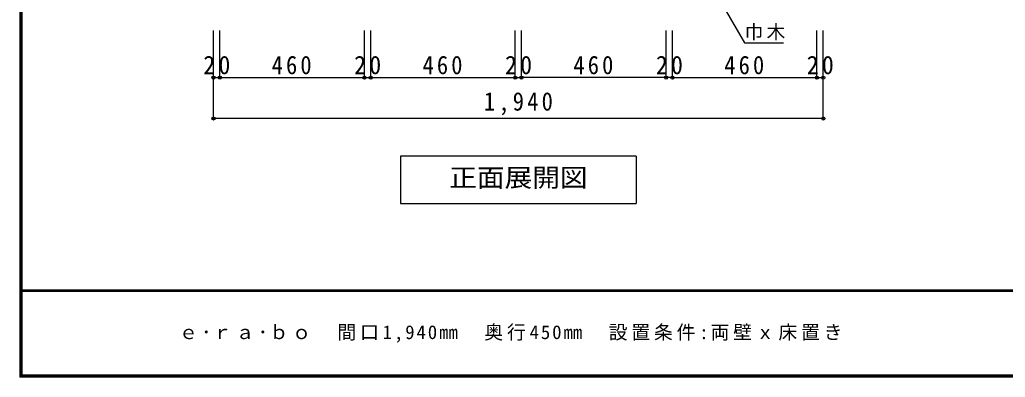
# Model space of a CAD drawing. Units: millimetres at full size, sheet at 1:20. Extents: x -3922 to 3878, y -2932 to 2722.
# Drawn here: x -3922 to -786, y -2864 to -1727 of the extents above; entities that cross this region are included whole.
import ezdxf
from ezdxf.enums import TextEntityAlignment as Align

# ---------------------------------------------------------------- set-up
doc = ezdxf.new("R2010")
doc.units = ezdxf.units.MM
doc.header["$LTSCALE"] = 20
doc.header["$PDMODE"] = 32
doc.header["$PDSIZE"] = 10
for name, color, linetype in [('0-A_文字', 7, 'Continuous'), ('0-B_寸法', 7, 'Continuous'), ('F-1_枠', 6, 'Continuous'), ('F-A_文字', 7, 'Continuous')]:
    doc.layers.add(name, color=color, linetype=linetype)
doc.styles.add('ＭＳ ゴシック', font='')
doc.styles.get('ＭＳ ゴシック').set_extended_font_data('MS Gothic')

msp = doc.modelspace()

# ---------------------------------------------------------------- linework, layer by layer
at = {"layer": '0-A_文字'}
for p, q in [((-1680.36, -1689.03), (-1616.15, -1800.25)), ((-1616.15, -1800.25), (-1492.39, -1800.25)), ((-1960.36, -2161.27), (-1960.36, -2311.27)), ((-2710.36, -2311.27), (-1960.36, -2311.27))]:
    msp.add_line(p, q, dxfattribs=at)
msp.add_lwpolyline([(-1960.36, -2161.27), (-2710.36, -2161.27), (-2710.36, -2311.27)], dxfattribs=at)
at = {"layer": '0-B_寸法', "color": 4}
for p, q in [((-3305.36, -1911.27), (-3305.36, -1761.27)), ((-3285.36, -1911.27), (-3285.36, -1761.27)), ((-2825.36, -1911.27), (-2825.36, -1761.27)), ((-2805.36, -1911.27), (-2805.36, -1761.27)), ((-2805.36, -1911.27), (-2805.36, -1761.27)), ((-2345.36, -1911.27), (-2345.36, -1761.27)), ((-2325.36, -1911.27), (-2325.36, -1761.27)), ((-1865.36, -1911.27), (-1865.36, -1761.27)), ((-1845.36, -1911.27), (-1845.36, -1761.27)), ((-1385.36, -1911.27), (-1385.36, -1761.27)), ((-1365.36, -1911.27), (-1365.36, -1761.27)), ((-3305.36, -1911.27), (-3285.36, -1911.27)), ((-3305.36, -2041.27), (-3305.36, -1911.27)), ((-3285.36, -1911.27), (-2825.36, -1911.27)), ((-2825.36, -1911.27), (-2805.36, -1911.27)), ((-2805.36, -1911.27), (-2345.36, -1911.27)), ((-2345.36, -1911.27), (-2325.36, -1911.27)), ((-1845.36, -1911.27), (-1865.36, -1911.27)), ((-1845.36, -1911.27), (-1385.36, -1911.27)), ((-1385.36, -1911.27), (-1365.36, -1911.27)), ((-1365.36, -2041.27), (-1365.36, -1911.27)), ((-1365.36, -2041.27), (-3305.36, -2041.27))]:
    msp.add_line(p, q, dxfattribs=at)
msp.add_lwpolyline([(-1865.36, -1911.27), (-2325.36, -1911.27), (-2325.36, -1761.27)], dxfattribs=at)
at = {"layer": '0-B_寸法'}
for p in [(-3305.36, -1911.27), (-3285.36, -1911.27), (-2825.36, -1911.27), (-2805.36, -1911.27), (-2345.36, -1911.27), (-2325.36, -1911.27), (-1865.36, -1911.27), (-1845.36, -1911.27), (-1385.36, -1911.27), (-1365.36, -1911.27), (-3305.36, -2041.27), (-1365.36, -2041.27)]:
    msp.add_point(p, dxfattribs=at)
at = {"layer": 'F-1_枠'}
for p, q in [((-3922.03, 2722.29), (-3922.03, -2864.37)), ((-3918.7, 2722.29), (-3918.7, -2864.37)), ((-3915.36, 2722.29), (-3915.36, -2864.37)), ((3877.97, -2587.71), (-3922.03, -2587.71)), ((3877.97, -2591.04), (-3922.03, -2591.04)), ((3877.97, -2857.71), (-3922.03, -2857.71)), ((3877.97, -2861.04), (-3922.03, -2861.04)), ((3877.97, -2864.37), (-3922.03, -2864.37))]:
    msp.add_line(p, q, dxfattribs=at)

# ---------------------------------------------------------------- texts
at = {"layer": '0-A_文字', "style": 'ＭＳ ゴシック', "width": 1.1}
msp.add_text('正面展開図', height=58.65, dxfattribs=at).set_placement((-2555.36, -2276.27), align=Align.BOTTOM_LEFT)
at = {"layer": '0-A_文字', "insert": (-1616.15, -1793.14), "char_height": 43.99, "attachment_point": 7, "style": 'ＭＳ ゴシック'}
msp.add_mtext('\\T1.17;巾木', dxfattribs=at)
at = {"layer": '0-B_寸法', "char_height": 58.65, "attachment_point": 7, "style": 'ＭＳ ゴシック'}
for s, insert in [('\\T1.27;\\W0.95;20', (-3337.86, -1901.27)), ('\\T1.27;\\W0.9;460', (-3120.36, -1901.27)), ('\\T1.27;\\W0.95;20', (-2857.86, -1901.27)), ('\\T1.27;\\W0.9;460', (-2640.36, -1901.27)), ('\\T1.27;\\W0.95;20', (-2377.86, -1901.27)), ('\\T1.27;\\W0.9;460', (-2160.36, -1901.27)), ('\\T1.27;\\W0.95;20', (-1897.86, -1901.27)), ('\\T1.27;\\W0.9;460', (-1680.36, -1901.27)), ('\\T1.27;\\W0.95;20', (-1417.86, -1901.27)), ('\\T1.28;\\W0.9;1,940', (-2445.36, -2031.27))]:
    msp.add_mtext(s, dxfattribs=dict(at, insert=insert))
at = {"layer": 'F-A_文字', "insert": (-3415.36, -2754.37), "char_height": 43.99, "attachment_point": 7, "style": 'ＭＳ ゴシック'}
msp.add_mtext('\\T1.2;ｅ･ｒａ･ｂｏ\u3000間口1,940㎜\u3000奥行450㎜\u3000設置条件:両壁ｘ床置き', dxfattribs=at)

doc.saveas('drawing.dxf')
